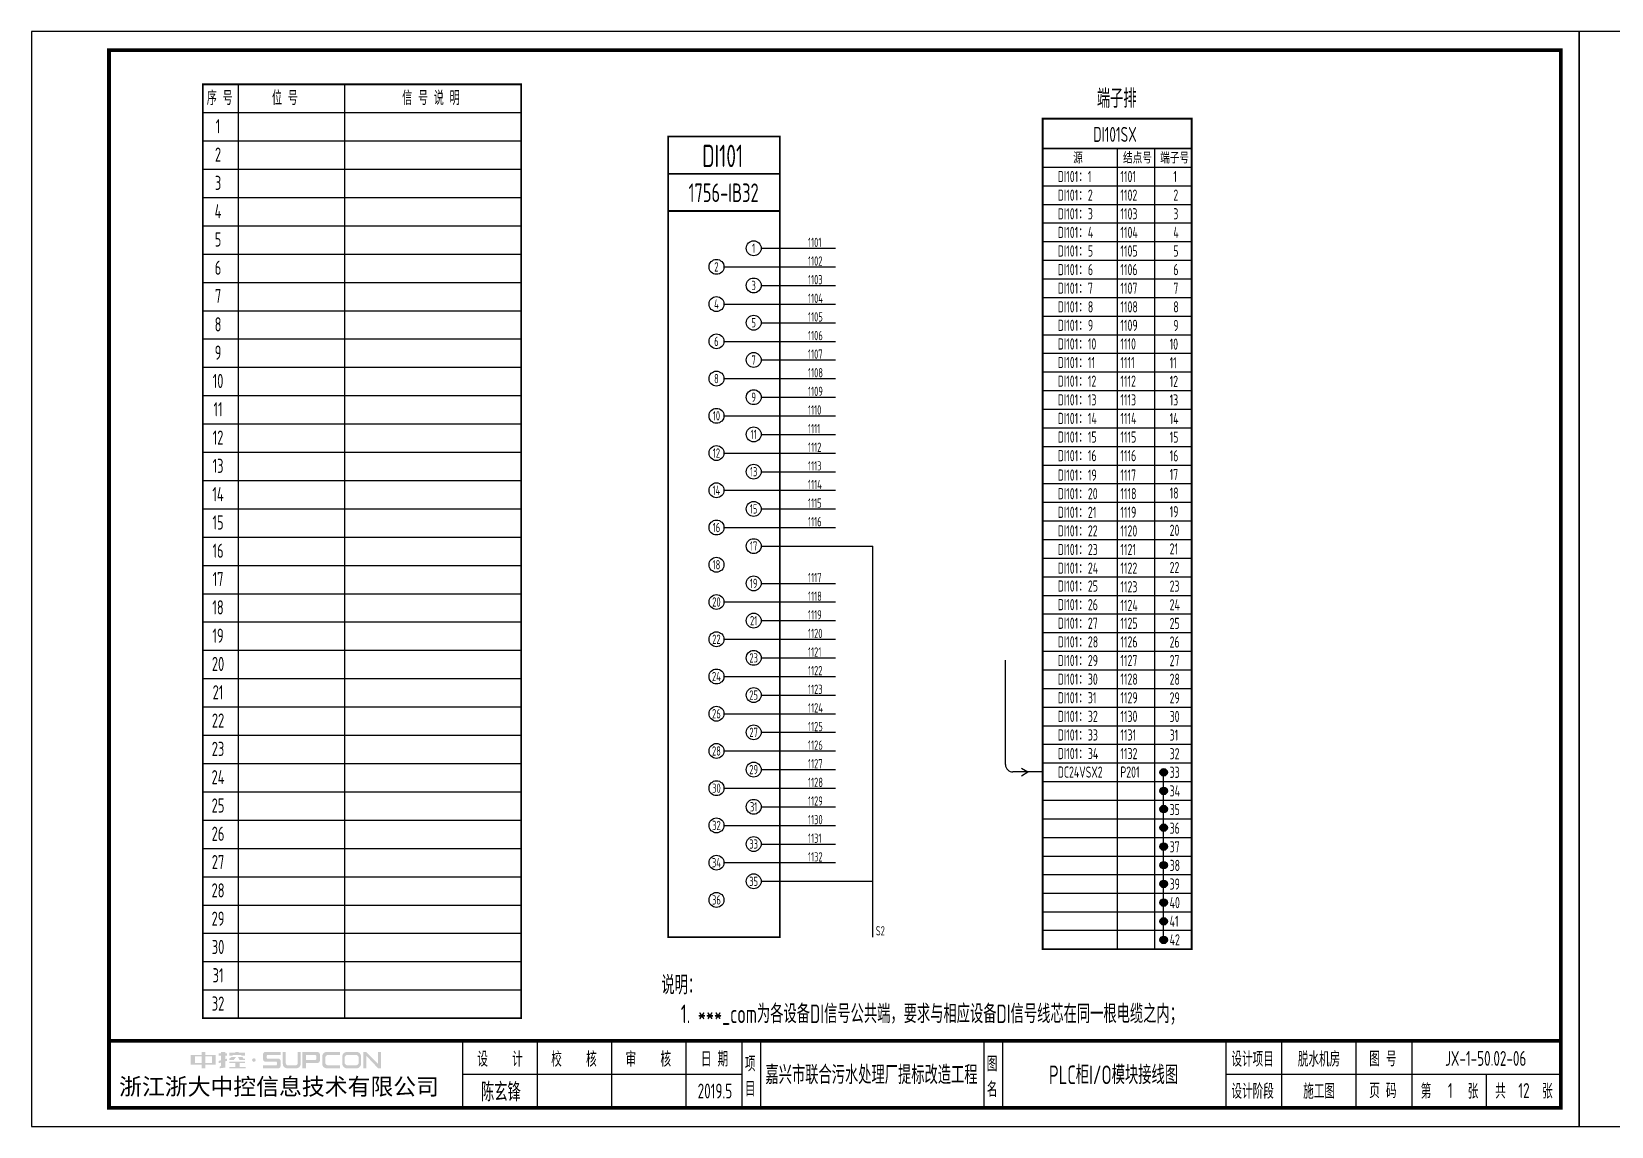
# Model space of a CAD drawing. Header units: millimetres. Extents: x 30557 to 235556, y -116603 to -73383.
# Drawn here: x 85978 to 90222, y -79651 to -76711 of the extents above; entities that cross this region are included whole.
import ezdxf
from ezdxf.enums import TextEntityAlignment as Align

# ---------------------------------------------------------------- set-up
doc = ezdxf.new("R2010")
doc.units = ezdxf.units.MM
doc.layers.add('1', color=3, linetype='Continuous')
doc.layers.add('符号层', color=3, linetype='Continuous')
doc.layers.add('_Drawing', color=7, linetype='Continuous', lineweight=25)
doc.styles.add('supcon', font='sceie.shx', dxfattribs={"width": 0.75, "height": 40, "bigfont": 'sceic.shx'})
doc.styles.add('Title', font='', dxfattribs={"height": 45})
doc.styles.get('Title').set_extended_font_data('SimHei')

# ---------------------------------------------------------------- blocks, each defined once
blk = doc.blocks.new('中控·SUPCON')
at = {"linetype": 'Continuous'}
h = blk.add_hatch(color=2, dxfattribs=at)
h.dxf.hatch_style = 1
h.paths.add_polyline_path([(34, 33), (20, 33), (20, 37), (15, 37), (15, 36), (15, 33), (0, 33), (0, 20), (13, 20), (15, 20), (15, 15), (20, 15), (20, 20), (22, 20), (34, 20)])
h.paths.add_polyline_path([(20, 30), (20, 31), (29, 31), (29, 22), (20, 22)], flags=16)
h.paths.add_polyline_path([(15, 30), (15, 22), (6, 22), (6, 31), (15, 31)], flags=16)
h.paths.add_polyline_path([(47, 32), (49, 32), (49, 35), (47, 35), (47, 37), (41, 37), (41, 35), (38, 35), (38, 32), (41, 32), (41, 25.8), (38, 25), (38, 22), (41, 22.8), (41, 18.3), (39, 17), (39, 15), (47, 16), (47, 24.5), (49, 25), (49, 28), (47, 27.5)])
h.paths.add_polyline_path([(61, 30), (55, 30), (52, 28), (52, 26), (58, 26)])
h.paths.add_polyline_path([(73, 28), (71, 28), (70, 30), (64, 30), (66, 26), (73, 26)])
h.paths.add_polyline_path([(73, 36), (64.6, 36), (64.6, 37), (60.4, 37), (60.4, 36), (52, 36), (52, 32), (56.8, 32), (56.8, 33.1), (68.2, 33.1), (68.2, 32), (73, 32)])
h.paths.add_polyline_path([(66, 22), (73, 22), (73, 24), (52, 24), (52, 22), (60, 22), (60, 17), (52, 17), (52, 15), (74, 15), (74, 17), (66, 17)])
h.paths.add_polyline_path([(82.7, 26.1, 1), (87.6, 26.1, 1)])
h.paths.add_polyline_path([(118, 28), (103.5, 28, -0.414214), (102.5, 29), (102.5, 32, -0.414214), (103.5, 33), (121, 33), (121, 37), (100.5, 37, 0.414214), (97.5, 34), (97.5, 27, 0.414214), (100.5, 24), (115, 24, -0.414214), (116, 23), (116, 20, -0.414214), (115, 19), (97.5, 19), (97.5, 15), (118, 15, 0.414214), (121, 18), (121, 25, 0.414214)])
h.paths.add_polyline_path([(128, 37), (124, 37), (124, 36), (124, 21, 0.414214), (130, 15), (142, 15, 0.414214), (148, 21), (148, 37), (144, 37), (144, 22, -0.414214), (141, 19), (131, 19, -0.414214), (128, 22)])
h.paths.add_polyline_path([(174, 26), (174, 33, 0.414214), (170, 37), (150, 37), (150, 36), (150, 15), (155, 15), (155, 22), (170, 22, 0.414214)])
h.paths.add_polyline_path([(167, 26), (155, 26), (155, 33), (167, 33, -0.414214), (169, 31), (169, 28, -0.414214)], flags=16)
h.paths.add_polyline_path([(201, 19), (185, 19, -0.414214), (181, 23), (181, 29, -0.414214), (185, 33), (201, 33), (201, 37), (183, 37, 0.414214), (177, 31), (177, 21, 0.414214), (183, 15), (201, 15)])
h.paths.add_polyline_path([(229, 21), (229, 31, 0.414214), (223, 37), (210, 37, 0.414214), (204, 31), (204, 21, 0.414214), (210, 15), (223, 15, 0.414214)])
h.paths.add_polyline_path([(207, 23), (207, 29, -0.414214), (211, 33), (222, 33, -0.414214), (226, 29), (226, 23, -0.414214), (222, 19), (211, 19, -0.414214)], flags=16)
h.paths.add_polyline_path([(236, 32.1), (252, 15), (256, 15), (256, 37), (252, 37), (252, 21), (236, 37), (232, 37), (232, 36), (232, 15), (236, 15)])
h = blk.add_hatch(color=2, dxfattribs=at)
h.dxf.hatch_style = 1
h.paths.add_polyline_path([(34, 33), (20, 33), (20, 37), (15, 37), (15, 36), (15, 33), (0, 33), (0, 20), (13, 20), (15, 20), (15, 15), (20, 15), (20, 20), (22, 20), (34, 20)])
h.paths.add_polyline_path([(20, 30), (20, 31), (29, 31), (29, 22), (20, 22)], flags=16)
h.paths.add_polyline_path([(15, 30), (15, 22), (6, 22), (6, 31), (15, 31)], flags=16)
h.paths.add_polyline_path([(47, 32), (49, 32), (49, 35), (47, 35), (47, 37), (41, 37), (41, 35), (38, 35), (38, 32), (41, 32), (41, 25.8), (38, 25), (38, 22), (41, 22.8), (41, 18.3), (39, 17), (39, 15), (47, 16), (47, 24.5), (49, 25), (49, 28), (47, 27.5)])
h.paths.add_polyline_path([(61, 30), (55, 30), (52, 28), (52, 26), (58, 26)])
h.paths.add_polyline_path([(73, 28), (71, 28), (70, 30), (64, 30), (66, 26), (73, 26)])
h.paths.add_polyline_path([(73, 36), (64.6, 36), (64.6, 37), (60.4, 37), (60.4, 36), (52, 36), (52, 32), (56.8, 32), (56.8, 33.1), (68.2, 33.1), (68.2, 32), (73, 32)])
h.paths.add_polyline_path([(66, 22), (73, 22), (73, 24), (52, 24), (52, 22), (60, 22), (60, 17), (52, 17), (52, 15), (74, 15), (74, 17), (66, 17)])
h.paths.add_polyline_path([(82.7, 26.1, 1), (87.6, 26.1, 1)])
h.paths.add_polyline_path([(118, 28), (103.5, 28, -0.414214), (102.5, 29), (102.5, 32, -0.414214), (103.5, 33), (121, 33), (121, 37), (100.5, 37, 0.414214), (97.5, 34), (97.5, 27, 0.414214), (100.5, 24), (115, 24, -0.414214), (116, 23), (116, 20, -0.414214), (115, 19), (97.5, 19), (97.5, 15), (118, 15, 0.414214), (121, 18), (121, 25, 0.414214)])
h.paths.add_polyline_path([(128, 37), (124, 37), (124, 36), (124, 21, 0.414214), (130, 15), (142, 15, 0.414214), (148, 21), (148, 37), (144, 37), (144, 22, -0.414214), (141, 19), (131, 19, -0.414214), (128, 22)])
h.paths.add_polyline_path([(174, 26), (174, 33, 0.414214), (170, 37), (150, 37), (150, 36), (150, 15), (155, 15), (155, 22), (170, 22, 0.414214)])
h.paths.add_polyline_path([(167, 26), (155, 26), (155, 33), (167, 33, -0.414214), (169, 31), (169, 28, -0.414214)], flags=16)
h.paths.add_polyline_path([(201, 19), (185, 19, -0.414214), (181, 23), (181, 29, -0.414214), (185, 33), (201, 33), (201, 37), (183, 37, 0.414214), (177, 31), (177, 21, 0.414214), (183, 15), (201, 15)])
h.paths.add_polyline_path([(229, 21), (229, 31, 0.414214), (223, 37), (210, 37, 0.414214), (204, 31), (204, 21, 0.414214), (210, 15), (223, 15, 0.414214)])
h.paths.add_polyline_path([(207, 23), (207, 29, -0.414214), (211, 33), (222, 33, -0.414214), (226, 29), (226, 23, -0.414214), (222, 19), (211, 19, -0.414214)], flags=16)
h.paths.add_polyline_path([(236, 32.1), (252, 15), (256, 15), (256, 37), (252, 37), (252, 21), (236, 37), (232, 37), (232, 36), (232, 15), (236, 15)])
h = blk.add_hatch(color=2, dxfattribs=at)
h.dxf.hatch_style = 1
h.paths.add_polyline_path([(34, 33), (20, 33), (20, 37), (15, 37), (15, 36), (15, 33), (0, 33), (0, 20), (13, 20), (15, 20), (15, 15), (20, 15), (20, 20), (22, 20), (34, 20)])
h.paths.add_polyline_path([(20, 30), (20, 31), (29, 31), (29, 22), (20, 22)], flags=16)
h.paths.add_polyline_path([(15, 30), (15, 22), (6, 22), (6, 31), (15, 31)], flags=16)
h.paths.add_polyline_path([(47, 32), (49, 32), (49, 35), (47, 35), (47, 37), (41, 37), (41, 35), (38, 35), (38, 32), (41, 32), (41, 25.8), (38, 25), (38, 22), (41, 22.8), (41, 18.3), (39, 17), (39, 15), (47, 16), (47, 24.5), (49, 25), (49, 28), (47, 27.5)])
h.paths.add_polyline_path([(61, 30), (55, 30), (52, 28), (52, 26), (58, 26)])
h.paths.add_polyline_path([(73, 28), (71, 28), (70, 30), (64, 30), (66, 26), (73, 26)])
h.paths.add_polyline_path([(73, 36), (64.6, 36), (64.6, 37), (60.4, 37), (60.4, 36), (52, 36), (52, 32), (56.8, 32), (56.8, 33.1), (68.2, 33.1), (68.2, 32), (73, 32)])
h.paths.add_polyline_path([(66, 22), (73, 22), (73, 24), (52, 24), (52, 22), (60, 22), (60, 17), (52, 17), (52, 15), (74, 15), (74, 17), (66, 17)])
h.paths.add_polyline_path([(82.7, 26.1, 1), (87.6, 26.1, 1)])
h.paths.add_polyline_path([(118, 28), (103.5, 28, -0.414214), (102.5, 29), (102.5, 32, -0.414214), (103.5, 33), (121, 33), (121, 37), (100.5, 37, 0.414214), (97.5, 34), (97.5, 27, 0.414214), (100.5, 24), (115, 24, -0.414214), (116, 23), (116, 20, -0.414214), (115, 19), (97.5, 19), (97.5, 15), (118, 15, 0.414214), (121, 18), (121, 25, 0.414214)])
h.paths.add_polyline_path([(128, 37), (124, 37), (124, 36), (124, 21, 0.414214), (130, 15), (142, 15, 0.414214), (148, 21), (148, 37), (144, 37), (144, 22, -0.414214), (141, 19), (131, 19, -0.414214), (128, 22)])
h.paths.add_polyline_path([(174, 26), (174, 33, 0.414214), (170, 37), (150, 37), (150, 36), (150, 15), (155, 15), (155, 22), (170, 22, 0.414214)])
h.paths.add_polyline_path([(167, 26), (155, 26), (155, 33), (167, 33, -0.414214), (169, 31), (169, 28, -0.414214)], flags=16)
h.paths.add_polyline_path([(201, 19), (185, 19, -0.414214), (181, 23), (181, 29, -0.414214), (185, 33), (201, 33), (201, 37), (183, 37, 0.414214), (177, 31), (177, 21, 0.414214), (183, 15), (201, 15)])
h.paths.add_polyline_path([(229, 21), (229, 31, 0.414214), (223, 37), (210, 37, 0.414214), (204, 31), (204, 21, 0.414214), (210, 15), (223, 15, 0.414214)])
h.paths.add_polyline_path([(207, 23), (207, 29, -0.414214), (211, 33), (222, 33, -0.414214), (226, 29), (226, 23, -0.414214), (222, 19), (211, 19, -0.414214)], flags=16)
h.paths.add_polyline_path([(236, 32.1), (252, 15), (256, 15), (256, 37), (252, 37), (252, 21), (236, 37), (232, 37), (232, 36), (232, 15), (236, 15)])
h = blk.add_hatch(color=2, dxfattribs=at)
h.dxf.hatch_style = 1
h.paths.add_polyline_path([(34, 33), (20, 33), (20, 37), (15, 37), (15, 36), (15, 33), (0, 33), (0, 20), (13, 20), (15, 20), (15, 15), (20, 15), (20, 20), (22, 20), (34, 20)])
h.paths.add_polyline_path([(20, 30), (20, 31), (29, 31), (29, 22), (20, 22)], flags=16)
h.paths.add_polyline_path([(15, 30), (15, 22), (6, 22), (6, 31), (15, 31)], flags=16)
h.paths.add_polyline_path([(47, 32), (49, 32), (49, 35), (47, 35), (47, 37), (41, 37), (41, 35), (38, 35), (38, 32), (41, 32), (41, 25.8), (38, 25), (38, 22), (41, 22.8), (41, 18.3), (39, 17), (39, 15), (47, 16), (47, 24.5), (49, 25), (49, 28), (47, 27.5)])
h.paths.add_polyline_path([(61, 30), (55, 30), (52, 28), (52, 26), (58, 26)])
h.paths.add_polyline_path([(73, 28), (71, 28), (70, 30), (64, 30), (66, 26), (73, 26)])
h.paths.add_polyline_path([(73, 36), (64.6, 36), (64.6, 37), (60.4, 37), (60.4, 36), (52, 36), (52, 32), (56.8, 32), (56.8, 33.1), (68.2, 33.1), (68.2, 32), (73, 32)])
h.paths.add_polyline_path([(66, 22), (73, 22), (73, 24), (52, 24), (52, 22), (60, 22), (60, 17), (52, 17), (52, 15), (74, 15), (74, 17), (66, 17)])
h.paths.add_polyline_path([(82.7, 26.1, 1), (87.6, 26.1, 1)])
h.paths.add_polyline_path([(118, 28), (103.5, 28, -0.414214), (102.5, 29), (102.5, 32, -0.414214), (103.5, 33), (121, 33), (121, 37), (100.5, 37, 0.414214), (97.5, 34), (97.5, 27, 0.414214), (100.5, 24), (115, 24, -0.414214), (116, 23), (116, 20, -0.414214), (115, 19), (97.5, 19), (97.5, 15), (118, 15, 0.414214), (121, 18), (121, 25, 0.414214)])
h.paths.add_polyline_path([(128, 37), (124, 37), (124, 36), (124, 21, 0.414214), (130, 15), (142, 15, 0.414214), (148, 21), (148, 37), (144, 37), (144, 22, -0.414214), (141, 19), (131, 19, -0.414214), (128, 22)])
h.paths.add_polyline_path([(174, 26), (174, 33, 0.414214), (170, 37), (150, 37), (150, 36), (150, 15), (155, 15), (155, 22), (170, 22, 0.414214)])
h.paths.add_polyline_path([(167, 26), (155, 26), (155, 33), (167, 33, -0.414214), (169, 31), (169, 28, -0.414214)], flags=16)
h.paths.add_polyline_path([(201, 19), (185, 19, -0.414214), (181, 23), (181, 29, -0.414214), (185, 33), (201, 33), (201, 37), (183, 37, 0.414214), (177, 31), (177, 21, 0.414214), (183, 15), (201, 15)])
h.paths.add_polyline_path([(229, 21), (229, 31, 0.414214), (223, 37), (210, 37, 0.414214), (204, 31), (204, 21, 0.414214), (210, 15), (223, 15, 0.414214)])
h.paths.add_polyline_path([(207, 23), (207, 29, -0.414214), (211, 33), (222, 33, -0.414214), (226, 29), (226, 23, -0.414214), (222, 19), (211, 19, -0.414214)], flags=16)
h.paths.add_polyline_path([(236, 32.1), (252, 15), (256, 15), (256, 37), (252, 37), (252, 21), (236, 37), (232, 37), (232, 36), (232, 15), (236, 15)])
h = blk.add_hatch(color=2, dxfattribs=at)
h.dxf.hatch_style = 1
h.paths.add_polyline_path([(34, 33), (20, 33), (20, 37), (15, 37), (15, 36), (15, 33), (0, 33), (0, 20), (13, 20), (15, 20), (15, 15), (20, 15), (20, 20), (22, 20), (34, 20)])
h.paths.add_polyline_path([(20, 30), (20, 31), (29, 31), (29, 22), (20, 22)], flags=16)
h.paths.add_polyline_path([(15, 30), (15, 22), (6, 22), (6, 31), (15, 31)], flags=16)
h.paths.add_polyline_path([(47, 32), (49, 32), (49, 35), (47, 35), (47, 37), (41, 37), (41, 35), (38, 35), (38, 32), (41, 32), (41, 25.8), (38, 25), (38, 22), (41, 22.8), (41, 18.3), (39, 17), (39, 15), (47, 16), (47, 24.5), (49, 25), (49, 28), (47, 27.5)])
h.paths.add_polyline_path([(61, 30), (55, 30), (52, 28), (52, 26), (58, 26)])
h.paths.add_polyline_path([(73, 28), (71, 28), (70, 30), (64, 30), (66, 26), (73, 26)])
h.paths.add_polyline_path([(73, 36), (64.6, 36), (64.6, 37), (60.4, 37), (60.4, 36), (52, 36), (52, 32), (56.8, 32), (56.8, 33.1), (68.2, 33.1), (68.2, 32), (73, 32)])
h.paths.add_polyline_path([(66, 22), (73, 22), (73, 24), (52, 24), (52, 22), (60, 22), (60, 17), (52, 17), (52, 15), (74, 15), (74, 17), (66, 17)])
h.paths.add_polyline_path([(82.7, 26.1, 1), (87.6, 26.1, 1)])
h.paths.add_polyline_path([(118, 28), (103.5, 28, -0.414214), (102.5, 29), (102.5, 32, -0.414214), (103.5, 33), (121, 33), (121, 37), (100.5, 37, 0.414214), (97.5, 34), (97.5, 27, 0.414214), (100.5, 24), (115, 24, -0.414214), (116, 23), (116, 20, -0.414214), (115, 19), (97.5, 19), (97.5, 15), (118, 15, 0.414214), (121, 18), (121, 25, 0.414214)])
h.paths.add_polyline_path([(128, 37), (124, 37), (124, 36), (124, 21, 0.414214), (130, 15), (142, 15, 0.414214), (148, 21), (148, 37), (144, 37), (144, 22, -0.414214), (141, 19), (131, 19, -0.414214), (128, 22)])
h.paths.add_polyline_path([(174, 26), (174, 33, 0.414214), (170, 37), (150, 37), (150, 36), (150, 15), (155, 15), (155, 22), (170, 22, 0.414214)])
h.paths.add_polyline_path([(167, 26), (155, 26), (155, 33), (167, 33, -0.414214), (169, 31), (169, 28, -0.414214)], flags=16)
h.paths.add_polyline_path([(201, 19), (185, 19, -0.414214), (181, 23), (181, 29, -0.414214), (185, 33), (201, 33), (201, 37), (183, 37, 0.414214), (177, 31), (177, 21, 0.414214), (183, 15), (201, 15)])
h.paths.add_polyline_path([(229, 21), (229, 31, 0.414214), (223, 37), (210, 37, 0.414214), (204, 31), (204, 21, 0.414214), (210, 15), (223, 15, 0.414214)])
h.paths.add_polyline_path([(207, 23), (207, 29, -0.414214), (211, 33), (222, 33, -0.414214), (226, 29), (226, 23, -0.414214), (222, 19), (211, 19, -0.414214)], flags=16)
h.paths.add_polyline_path([(236, 32.1), (252, 15), (256, 15), (256, 37), (252, 37), (252, 21), (236, 37), (232, 37), (232, 36), (232, 15), (236, 15)])
h = blk.add_hatch(color=2, dxfattribs=at)
h.dxf.hatch_style = 1
h.paths.add_polyline_path([(34, 33), (20, 33), (20, 37), (15, 37), (15, 36), (15, 33), (0, 33), (0, 20), (13, 20), (15, 20), (15, 15), (20, 15), (20, 20), (22, 20), (34, 20)])
h.paths.add_polyline_path([(20, 30), (20, 31), (29, 31), (29, 22), (20, 22)], flags=16)
h.paths.add_polyline_path([(15, 30), (15, 22), (6, 22), (6, 31), (15, 31)], flags=16)
h.paths.add_polyline_path([(47, 32), (49, 32), (49, 35), (47, 35), (47, 37), (41, 37), (41, 35), (38, 35), (38, 32), (41, 32), (41, 25.8), (38, 25), (38, 22), (41, 22.8), (41, 18.3), (39, 17), (39, 15), (47, 16), (47, 24.5), (49, 25), (49, 28), (47, 27.5)])
h.paths.add_polyline_path([(61, 30), (55, 30), (52, 28), (52, 26), (58, 26)])
h.paths.add_polyline_path([(73, 28), (71, 28), (70, 30), (64, 30), (66, 26), (73, 26)])
h.paths.add_polyline_path([(73, 36), (64.6, 36), (64.6, 37), (60.4, 37), (60.4, 36), (52, 36), (52, 32), (56.8, 32), (56.8, 33.1), (68.2, 33.1), (68.2, 32), (73, 32)])
h.paths.add_polyline_path([(66, 22), (73, 22), (73, 24), (52, 24), (52, 22), (60, 22), (60, 17), (52, 17), (52, 15), (74, 15), (74, 17), (66, 17)])
h.paths.add_polyline_path([(82.7, 26.1, 1), (87.6, 26.1, 1)])
h.paths.add_polyline_path([(118, 28), (103.5, 28, -0.414214), (102.5, 29), (102.5, 32, -0.414214), (103.5, 33), (121, 33), (121, 37), (100.5, 37, 0.414214), (97.5, 34), (97.5, 27, 0.414214), (100.5, 24), (115, 24, -0.414214), (116, 23), (116, 20, -0.414214), (115, 19), (97.5, 19), (97.5, 15), (118, 15, 0.414214), (121, 18), (121, 25, 0.414214)])
h.paths.add_polyline_path([(128, 37), (124, 37), (124, 36), (124, 21, 0.414214), (130, 15), (142, 15, 0.414214), (148, 21), (148, 37), (144, 37), (144, 22, -0.414214), (141, 19), (131, 19, -0.414214), (128, 22)])
h.paths.add_polyline_path([(174, 26), (174, 33, 0.414214), (170, 37), (150, 37), (150, 36), (150, 15), (155, 15), (155, 22), (170, 22, 0.414214)])
h.paths.add_polyline_path([(167, 26), (155, 26), (155, 33), (167, 33, -0.414214), (169, 31), (169, 28, -0.414214)], flags=16)
h.paths.add_polyline_path([(201, 19), (185, 19, -0.414214), (181, 23), (181, 29, -0.414214), (185, 33), (201, 33), (201, 37), (183, 37, 0.414214), (177, 31), (177, 21, 0.414214), (183, 15), (201, 15)])
h.paths.add_polyline_path([(229, 21), (229, 31, 0.414214), (223, 37), (210, 37, 0.414214), (204, 31), (204, 21, 0.414214), (210, 15), (223, 15, 0.414214)])
h.paths.add_polyline_path([(207, 23), (207, 29, -0.414214), (211, 33), (222, 33, -0.414214), (226, 29), (226, 23, -0.414214), (222, 19), (211, 19, -0.414214)], flags=16)
h.paths.add_polyline_path([(236, 32.1), (252, 15), (256, 15), (256, 37), (252, 37), (252, 21), (236, 37), (232, 37), (232, 36), (232, 15), (236, 15)])
blk = doc.blocks.new('supcon图框')
at = {"linetype": 'Continuous'}
for p, q in [((6145.7, 4361.7), (1987.7, 4361.7)), ((1987.7, 4361.7), (1987.7, 1421.7)), ((6145.7, 1421.7), (6145.7, 4361.7)), ((1987.7, 1421.7), (6145.7, 1421.7))]:
    blk.add_line(p, q, dxfattribs=at)
for p, q in [((3145.7, 1651.7), (3145.7, 1471.7)), ((3345.7, 1651.7), (3345.7, 1471.7)), ((3545.7, 1651.7), (3545.7, 1471.7)), ((3745.7, 1651.7), (3745.7, 1471.7)), ((3895.7, 1651.7), (3895.7, 1471.7)), ((3945.7, 1651.7), (3945.7, 1471.7)), ((4545.7, 1651.7), (4545.7, 1471.7)), ((4595.7, 1651.7), (4595.7, 1471.7)), ((5195.7, 1651.7), (5195.7, 1471.7)), ((5345.7, 1651.7), (5345.7, 1471.7)), ((5545.7, 1651.7), (5545.7, 1471.7)), ((5695.7, 1651.7), (5695.7, 1471.7)), ((3145.7, 1561.7), (3895.7, 1561.7)), ((5195.7, 1561.7), (6095.7, 1561.7)), ((5895.7, 1561.7), (5895.7, 1471.7))]:
    blk.add_line(p, q)
at = {"linetype": 'Continuous', "const_width": 10}
blk.add_lwpolyline([(2195.7, 4311.7), (6095.7, 4311.7), (6095.7, 1471.7), (2195.7, 1471.7)], close=True, dxfattribs=at)
blk.add_lwpolyline([(2195.7, 1651.7), (6095.7, 1651.7)], dxfattribs=at)
at = {"linetype": 'Continuous', "xscale": 2, "yscale": 2, "zscale": 2}
blk.add_blockref('中控·SUPCON', (2414.6, 1547.7), dxfattribs=at)
at = {"style": 'supcon', "width": 0.75}
for s, p in [('设    计', (3246.2, 1604.2)), ('校    核', (3444.8, 1604.2)), ('审    核', (3644.5, 1604.2)), ('日 期', (3822.5, 1604.2)), ('设计项目', (5268, 1604.2)), ('图 号', (5618, 1604.2)), ('项', (3918.2, 1590.7)), ('图', (4568.2, 1590.7)), ('目', (3918.2, 1522.9)), ('名', (4568.2, 1522.9)), ('设计阶段', (5268, 1518.1)), ('施工图', (5446.5, 1518.1)), ('页 码', (5618, 1518.1)), ('第      张', (5797, 1518.1)), ('共      张', (5997, 1518.1))]:
    blk.add_text(s, height=40, dxfattribs=at).set_placement(p, align=Align.MIDDLE)
at = {"style": 'Title'}
blk.add_text('浙江浙大中控信息技术有限公司', height=45, dxfattribs=at).set_placement((2222.8, 1506.2))
blk = doc.blocks.new('DI端子_42')
at = {"lineweight": -3}
h = blk.add_hatch(color=256, dxfattribs=at)
h.dxf.hatch_style = 1
h.paths.add_polyline_path([(10680.5, 453.6, 1), (10660.5, 453.6, 1)])
h = blk.add_hatch(color=256, dxfattribs=at)
h.dxf.hatch_style = 1
h.paths.add_polyline_path([(10680.5, 403.6, 1), (10660.5, 403.6, 1)])
h = blk.add_hatch(color=256, dxfattribs=at)
h.dxf.hatch_style = 1
h.paths.add_polyline_path([(10680.5, 354.9, 1), (10660.5, 354.9, 1)])
h = blk.add_hatch(color=256, dxfattribs=at)
h.dxf.hatch_style = 1
h.paths.add_polyline_path([(10680.5, 304.9, 1), (10660.5, 304.9, 1)])
h = blk.add_hatch(color=256, dxfattribs=at)
h.dxf.hatch_style = 1
h.paths.add_polyline_path([(10680.5, 254.2, 1), (10660.5, 254.2, 1)])
h = blk.add_hatch(color=256, dxfattribs=at)
h.dxf.hatch_style = 1
h.paths.add_polyline_path([(10680.5, 204.2, 1), (10660.5, 204.2, 1)])
h = blk.add_hatch(color=256, dxfattribs=at)
h.dxf.hatch_style = 1
h.paths.add_polyline_path([(10680.5, 153.8, 1), (10660.5, 153.8, 1)])
h = blk.add_hatch(color=256, dxfattribs=at)
h.dxf.hatch_style = 1
h.paths.add_polyline_path([(10680.5, 103.8, 1), (10660.5, 103.8, 1)])
h = blk.add_hatch(color=256, dxfattribs=at)
h.dxf.hatch_style = 1
h.paths.add_polyline_path([(10680.5, 53.5, 1), (10660.5, 53.5, 1)])
h = blk.add_hatch(color=256, dxfattribs=at)
h.dxf.hatch_style = 1
h.paths.add_polyline_path([(10680.5, 3.5, 1), (10660.5, 3.5, 1)])
for p, q in [((10345.5, 2208.8), (10345.5, 78.8)), ((10745.5, 2208.8), (10345.5, 2208.8)), ((10745.5, 78.8), (10745.5, 2208.8)), ((10545.5, 2128.8), (10545.5, 78.8)), ((10645.5, 2128.8), (10645.5, 78.8)), ((10345.5, 2078.8), (10745.5, 2078.8)), ((10345.5, 2028.8), (10745.5, 2028.8)), ((10345.5, 1978.8), (10745.5, 1978.8)), ((10345.5, 1928.8), (10745.5, 1928.8)), ((10345.5, 1878.8), (10745.5, 1878.8)), ((10345.5, 1828.8), (10745.5, 1828.8)), ((10345.5, 1778.8), (10745.5, 1778.8)), ((10345.5, 1728.8), (10745.5, 1728.8)), ((10345.5, 1678.8), (10745.5, 1678.8)), ((10345.5, 1628.8), (10745.5, 1628.8)), ((10345.5, 1578.8), (10745.5, 1578.8)), ((10345.5, 1528.8), (10745.5, 1528.8)), ((10345.5, 1478.8), (10745.5, 1478.8)), ((10345.5, 1428.8), (10745.5, 1428.8)), ((10345.5, 1378.8), (10745.5, 1378.8)), ((10345.5, 1328.8), (10745.5, 1328.8)), ((10345.5, 1278.8), (10745.5, 1278.8)), ((10345.5, 1228.8), (10745.5, 1228.8)), ((10345.5, 1178.8), (10745.5, 1178.8)), ((10345.5, 1128.8), (10745.5, 1128.8)), ((10345.5, 1078.8), (10745.5, 1078.8)), ((10345.5, 1028.8), (10745.5, 1028.8)), ((10345.5, 978.8), (10745.5, 978.8)), ((10345.5, 928.8), (10745.5, 928.8)), ((10345.5, 878.8), (10745.5, 878.8)), ((10345.5, 828.8), (10745.5, 828.8)), ((10345.5, 778.8), (10745.5, 778.8)), ((10345.5, 728.8), (10745.5, 728.8)), ((10345.5, 678.8), (10745.5, 678.8)), ((10345.5, 628.8), (10745.5, 628.8)), ((10345.5, 578.8), (10745.5, 578.8)), ((10345.5, 528.8), (10745.5, 528.8)), ((10345.5, 478.8), (10745.5, 478.8)), ((10345.5, 428.8), (10745.5, 428.8)), ((10345.5, 378.8), (10745.5, 378.8)), ((10345.5, 328.8), (10745.5, 328.8)), ((10345.5, 278.8), (10745.5, 278.8)), ((10345.5, 228.8), (10745.5, 228.8)), ((10345.5, 178.8), (10745.5, 178.8)), ((10345.5, 128.8), (10745.5, 128.8))]:
    blk.add_line(p, q, dxfattribs=at)
for p, q in [((10345.5, 2208.8), (10745.5, 2208.8)), ((10345.5, -21.2), (10345.5, 2208.8)), ((10745.5, 2208.8), (10745.5, -21.2)), ((10670, 2.9), (10670, 454.3)), ((10345.5, 78.8), (10745.5, 78.8)), ((10345.5, 28.8), (10345.5, 78.8)), ((10545.5, 78.8), (10545.5, -21.2)), ((10645.5, 78.8), (10645.5, -21.2)), ((10745.5, 78.8), (10745.5, 28.8)), ((10745.5, 28.8), (10345.5, 28.8)), ((10345.5, -21.2), (10345.5, 28.8)), ((10745.5, 28.8), (10745.5, -21.2)), ((10745.5, -21.2), (10345.5, -21.2)), ((10745.5, -21.2), (10345.5, -21.2))]:
    blk.add_line(p, q)
at = {"const_width": 5}
blk.add_lwpolyline([(10345.5, 2208.8), (10745.5, 2208.8), (10745.5, -21.2), (10345.5, -21.2), (10345.5, 2208.8)], dxfattribs=at)
at = {"lineweight": -3, "const_width": 5}
blk.add_lwpolyline([(10345.5, 2128.8), (10745.5, 2128.8)], dxfattribs=at)
at = {"lineweight": -3}
for centre in [(10670.5, 453.6), (10670.5, 403.6), (10670.5, 354.9), (10670.5, 304.9), (10670.5, 254.2), (10670.5, 204.2), (10670.5, 153.8), (10670.5, 103.8), (10670.5, 53.5), (10670.5, 3.5)]:
    blk.add_circle(centre, 10, dxfattribs=at)
at = {"color": 7, "style": 'supcon', "width": 0.75}
for s, p in [('源', (10427.3, 2088.6)), ('结点号', (10561.2, 2088.6)), ('端子号', (10661.2, 2088.6)), ('1', (10696.4, 2038.6)), ('2', (10696.4, 1988.6)), ('3', (10696.4, 1938.6)), ('4', (10696.4, 1888.6)), ('5', (10696.4, 1838.6)), ('6', (10696.4, 1788.6)), ('7', (10696.4, 1738.6)), ('8', (10696.4, 1688.6)), ('9', (10696.4, 1638.6)), ('10', (10686.4, 1588.6)), ('11', (10686.4, 1538.6)), ('12', (10686.4, 1488.6)), ('13', (10686.4, 1438.6)), ('14', (10686.4, 1388.6)), ('15', (10686.4, 1338.6)), ('16', (10686.4, 1288.6)), ('17', (10686.4, 1238.6)), ('18', (10686.4, 1188.6)), ('19', (10686.4, 1138.6)), ('20', (10686.4, 1088.6)), ('21', (10686.4, 1038.6)), ('22', (10686.4, 988.6)), ('23', (10686.4, 938.6)), ('24', (10686.4, 888.6)), ('25', (10686.4, 838.6)), ('26', (10686.4, 788.6)), ('27', (10686.4, 738.6)), ('28', (10686.4, 688.6)), ('29', (10686.4, 638.6)), ('30', (10686.4, 588.6)), ('31', (10686.4, 538.6)), ('32', (10686.4, 488.6)), ('33', (10686.4, 438.6)), ('34', (10686.4, 388.6)), ('35', (10686.4, 338.6)), ('36', (10686.4, 288.6)), ('37', (10686.4, 238.6)), ('38', (10686.4, 188.6)), ('39', (10686.4, 138.6)), ('40', (10686.4, 88.6)), ('41', (10686.4, 38.6)), ('42', (10686.4, -11.2))]:
    blk.add_text(s, height=30, dxfattribs=at).set_placement(p)
blk = doc.blocks.new('1756-IB32')
at = {"linetype": 'Continuous'}
for p, q in [((13409.3, 32239.5), (13609.3, 32239.5)), ((13309.3, 32189.5), (13609.3, 32189.5)), ((13409.3, 32139.5), (13609.3, 32139.5)), ((13309.3, 32089.5), (13609.3, 32089.5)), ((13409.3, 32039.5), (13609.3, 32039.5)), ((13309.3, 31989.5), (13609.3, 31989.5)), ((13409.3, 31939.5), (13609.3, 31939.5)), ((13309.3, 31889.5), (13609.3, 31889.5)), ((13409.3, 31839.5), (13609.3, 31839.5)), ((13309.3, 31789.5), (13609.3, 31789.5)), ((13409.3, 31739.5), (13609.3, 31739.5)), ((13309.3, 31689.5), (13609.3, 31689.5)), ((13409.3, 31639.5), (13609.3, 31639.5)), ((13309.3, 31589.5), (13609.3, 31589.5)), ((13409.3, 31539.5), (13609.3, 31539.5)), ((13309.3, 31489.5), (13609.3, 31489.5)), ((13409.3, 31339.5), (13609.3, 31339.5)), ((13309.3, 31289.5), (13609.3, 31289.5)), ((13409.3, 31239.5), (13609.3, 31239.5)), ((13309.3, 31189.5), (13609.3, 31189.5)), ((13409.3, 31139.5), (13609.3, 31139.5)), ((13309.3, 31089.5), (13609.3, 31089.5)), ((13409.3, 31039.5), (13609.3, 31039.5)), ((13309.3, 30989.5), (13609.3, 30989.5)), ((13409.3, 30939.5), (13609.3, 30939.5)), ((13309.3, 30889.5), (13609.3, 30889.5)), ((13409.3, 30839.5), (13609.3, 30839.5)), ((13309.3, 30789.5), (13609.3, 30789.5)), ((13409.3, 30739.5), (13609.3, 30739.5)), ((13309.3, 30689.5), (13609.3, 30689.5)), ((13409.3, 30639.5), (13609.3, 30639.5)), ((13309.3, 30589.5), (13609.3, 30589.5))]:
    blk.add_line(p, q, dxfattribs=at)
at = {"color": 5, "linetype": 'Continuous'}
for p, q in [((13409.3, 31439.5), (13709.3, 31439.5)), ((13709.3, 30389.5), (13709.3, 31439.5)), ((13409.3, 30539.5), (13709.3, 30539.5))]:
    blk.add_line(p, q, dxfattribs=at)
at = {"linetype": 'Continuous', "const_width": 5}
blk.add_lwpolyline([(13159.3, 32539.5), (13459.3, 32539.5), (13459.3, 30389.5), (13159.3, 30389.5)], close=True, dxfattribs=at)
for points in [[(13159.3, 32439.5), (13459.3, 32439.5)], [(13159.3, 32339.5), (13459.3, 32339.5)]]:
    blk.add_lwpolyline(points, dxfattribs=at)
at = {"lineweight": -3}
for centre in [(13389.3, 32239.5), (13289.3, 32189.5), (13389.3, 32139.5), (13289.3, 32089.5), (13389.3, 32039.5), (13289.3, 31989.5), (13389.3, 31939.5), (13289.3, 31889.5), (13389.3, 31839.5), (13289.3, 31789.5), (13389.3, 31739.5), (13289.3, 31689.5), (13389.3, 31639.5), (13289.3, 31589.5), (13389.3, 31539.5), (13289.3, 31489.5), (13389.3, 31439.5), (13289.3, 31389.5), (13389.3, 31339.5), (13289.3, 31289.5), (13389.3, 31239.5), (13289.3, 31189.5), (13389.3, 31139.5), (13289.3, 31089.5), (13389.3, 31039.5), (13289.3, 30989.5), (13389.3, 30939.5), (13289.3, 30889.5), (13389.3, 30839.5), (13289.3, 30789.5), (13389.3, 30739.5), (13289.3, 30689.5), (13389.3, 30639.5), (13289.3, 30589.5), (13389.3, 30539.5), (13289.3, 30489.5)]:
    blk.add_circle(centre, 20, dxfattribs=at)
at = {"color": 7, "style": 'supcon', "width": 0.75}
blk.add_text('1756-IB32', height=50, dxfattribs=at).set_placement((13308.4, 32388.6), align=Align.MIDDLE)
at = {"style": 'supcon', "width": 0.75}
for s, p in [('1', (13389.1, 32239.5)), ('2', (13289.1, 32189.5)), ('3', (13389.1, 32139.5)), ('4', (13289.1, 32089.5)), ('5', (13389.1, 32039.5)), ('6', (13289.1, 31989.5)), ('7', (13389.1, 31939.5)), ('8', (13289.1, 31889.5)), ('9', (13389.1, 31839.5)), ('10', (13289.1, 31789.5)), ('11', (13389.1, 31739.5)), ('12', (13289.1, 31689.5)), ('13', (13389.1, 31639.5)), ('14', (13289.1, 31589.5)), ('15', (13389.1, 31539.5)), ('16', (13289.1, 31489.5)), ('17', (13389.1, 31439.5)), ('18', (13289.1, 31389.5)), ('19', (13389.1, 31339.5)), ('20', (13289.1, 31289.5)), ('21', (13389.1, 31239.5)), ('22', (13289.1, 31189.5)), ('23', (13389.1, 31139.5)), ('24', (13289.1, 31089.5)), ('25', (13389.1, 31039.5)), ('26', (13289.1, 30989.5)), ('27', (13389.1, 30939.5)), ('28', (13289.1, 30889.5)), ('29', (13389.1, 30839.5)), ('30', (13289.1, 30789.5)), ('31', (13389.1, 30739.5)), ('32', (13289.1, 30689.5)), ('33', (13389.1, 30639.5)), ('34', (13289.1, 30589.5)), ('35', (13389.1, 30539.5)), ('36', (13289.1, 30489.5))]:
    blk.add_text(s, height=25, dxfattribs=at).set_placement(p, align=Align.MIDDLE)

msp = doc.modelspace()

# ---------------------------------------------------------------- linework, layer by layer
at = {"lineweight": -3}
for p, q in [((86532.8, -76852.3), (86532.8, -77612.3)), ((86817.8, -76852.3), (86817.8, -77612.3)), ((86437.8, -76928.3), (87292.8, -76928.3)), ((86437.8, -77004.3), (87292.8, -77004.3)), ((86437.8, -77080.3), (87292.8, -77080.3)), ((86437.8, -77156.3), (87292.8, -77156.3)), ((86437.8, -77232.3), (87292.8, -77232.3)), ((86437.8, -77308.3), (87292.8, -77308.3)), ((86437.8, -77384.3), (87292.8, -77384.3)), ((86437.8, -77460.3), (87292.8, -77460.3)), ((86437.8, -77536.3), (87292.8, -77536.3)), ((86437.8, -77612.3), (87292.8, -77612.3)), ((86532.8, -77612.3), (86532.8, -79360.3)), ((86817.8, -77612.3), (86817.8, -79360.3)), ((86437.8, -77688.3), (87292.8, -77688.3)), ((86437.8, -77764.3), (87292.8, -77764.3)), ((86437.8, -77840.3), (87292.8, -77840.3)), ((86437.8, -77916.3), (87292.8, -77916.3)), ((86437.8, -77992.3), (87292.8, -77992.3)), ((86437.8, -78068.3), (87292.8, -78068.3)), ((86437.8, -78144.3), (87292.8, -78144.3)), ((86437.8, -78220.3), (87292.8, -78220.3)), ((86437.8, -78296.3), (87292.8, -78296.3)), ((86437.8, -78372.3), (87292.8, -78372.3)), ((86437.8, -78448.3), (87292.8, -78448.3)), ((86437.8, -78524.3), (87292.8, -78524.3)), ((86437.8, -78600.3), (87292.8, -78600.3)), ((86437.8, -78676.3), (87292.8, -78676.3)), ((86437.8, -78752.3), (87292.8, -78752.3)), ((86437.8, -78828.3), (87292.8, -78828.3)), ((86437.8, -78904.3), (87292.8, -78904.3)), ((86437.8, -78980.3), (87292.8, -78980.3)), ((86437.8, -79056.3), (87292.8, -79056.3)), ((86437.8, -79132.3), (87292.8, -79132.3)), ((86437.8, -79208.3), (87292.8, -79208.3)), ((86437.8, -79284.3), (87292.8, -79284.3)), ((86437.8, -79360.3), (87292.8, -79360.3))]:
    msp.add_line(p, q, dxfattribs=at)
at = {"color": 37, "linetype": 'Continuous'}
for p, q in [((88593.9, -78679.1), (88593.9, -78399.1)), ((88693.9, -78699.1), (88613.9, -78699.1)), ((88636.6, -78689.1), (88653.9, -78699.1)), ((88636.6, -78709.1), (88653.9, -78699.1))]:
    msp.add_line(p, q, dxfattribs=at)
at = {"lineweight": -3, "const_width": 4.75}
msp.add_lwpolyline([(86437.8, -76852.3), (86437.8, -79360.3), (87292.8, -79360.3), (87292.8, -76852.3)], close=True, dxfattribs=at)
at = {"color": 37, "linetype": 'Continuous'}
msp.add_arc((88613.9, -78679.1), 20, 180, 270, dxfattribs=at)

# ---------------------------------------------------------------- block references
for name, p in [('supcon图框', (83989.8, -81072.6)), ('supcon图框', (88147.8, -81072.6)), ('DI端子_42', (78348.4, -79153.6))]:
    msp.add_blockref(name, p)
at = {"color": 1}
msp.add_blockref('1756-IB32', (74528.2, -109532.1), dxfattribs=at)

# ---------------------------------------------------------------- texts
at = {"style": 'supcon', "width": 0.75}
for s, p in [('序 号', (86482.9, -76908)), ('位 号', (86658, -76908)), ('信 号 说 明', (87050.3, -76908)), ('1', (86478.4, -76984)), ('2', (86478.4, -77060)), ('3', (86478.4, -77136)), ('4', (86478.4, -77212)), ('5', (86478.4, -77288)), ('6', (86478.4, -77364)), ('7', (86478.4, -77440)), ('8', (86478.4, -77516)), ('9', (86478.4, -77592)), ('10', (86478.4, -77668)), ('11', (86478.4, -77744)), ('12', (86478.4, -77820)), ('13', (86478.4, -77896)), ('14', (86478.4, -77972)), ('15', (86478.4, -78048)), ('16', (86478.4, -78124)), ('17', (86478.4, -78200)), ('18', (86478.4, -78276)), ('19', (86478.4, -78352)), ('20', (86478.4, -78428)), ('21', (86478.4, -78504)), ('22', (86478.4, -78580)), ('23', (86478.4, -78656)), ('24', (86478.4, -78732)), ('25', (86478.4, -78808)), ('26', (86478.4, -78884)), ('27', (86478.4, -78960)), ('28', (86478.4, -79036)), ('29', (86478.4, -79112)), ('30', (86478.4, -79188)), ('31', (86478.4, -79264)), ('32', (86478.4, -79340))]:
    msp.add_text(s, height=38, dxfattribs=at).set_placement(p, align=Align.CENTER)
at = {"color": 3, "style": 'supcon', "width": 0.75}
for s, height, p in [('DI101', 60, (87834.2, -77044.6)), ('脱水机房', 40, (89436.2, -79468.3)), ('陈玄锋', 50, (87238.3, -79555.9)), ('1', 40, (89788.8, -79554.5)), ('12', 40, (89986.8, -79554.5)), ('2019.5', 40, (87813.3, -79555.9))]:
    msp.add_text(s, height=height, dxfattribs=at).set_placement(p, align=Align.MIDDLE)
for s, p in [('DI101：1', (88734.3, -77115)), ('DI101：2', (88734.3, -77165)), ('DI101：3', (88734.3, -77215)), ('DI101：4', (88734.3, -77265)), ('DI101：5', (88734.3, -77315)), ('DI101：6', (88734.3, -77365)), ('DI101：7', (88734.3, -77415)), ('DI101：8', (88734.3, -77465)), ('DI101：9', (88734.3, -77514.6)), ('DI101：10', (88734.3, -77564.6)), ('DI101：11', (88734.3, -77614.6)), ('DI101：12', (88734.3, -77664.6)), ('DI101：13', (88734.3, -77714.6)), ('DI101：14', (88734.3, -77764.6)), ('DI101：15', (88734.3, -77814.6)), ('DI101：16', (88734.3, -77864.6)), ('DI101：19', (88734.3, -77916.7)), ('DI101：20', (88734.3, -77966.7)), ('DI101：21', (88734.3, -78016.7)), ('DI101：22', (88734.3, -78066.7)), ('DI101：23', (88734.3, -78116.7)), ('DI101：24', (88734.3, -78166.7)), ('DI101：25', (88734.3, -78214.7)), ('DI101：26', (88734.3, -78264.7)), ('DI101：27', (88734.3, -78314.7)), ('DI101：28', (88734.3, -78364.7)), ('DI101：29', (88734.3, -78414.7)), ('DI101：30', (88734.3, -78464.7)), ('DI101：31', (88734.3, -78514.7)), ('DI101：32', (88734.3, -78564.7)), ('DI101：33', (88734.3, -78614.7)), ('DI101：34', (88734.3, -78664.7))]:
    msp.add_text(s, height=30, dxfattribs=at).set_placement(p)
at = {"color": 7, "style": 'supcon', "width": 0.75}
msp.add_text('DC24VSX2', height=30, dxfattribs=at).set_placement((88734.3, -78714.3))
at = {"layer": '1', "style": 'supcon', "width": 0.75}
msp.add_text('DI101SX', height=40, dxfattribs=at).set_placement((88888.2, -77006.9), align=Align.CENTER)
at = {"layer": '1', "color": 3, "style": 'supcon', "width": 0.75}
for s, height, p in [('1101', 30, (88902.5, -77115)), ('1102', 30, (88902.5, -77165)), ('1103', 30, (88902.5, -77215)), ('1104', 30, (88902.5, -77265)), ('1101', 25, (88063.2, -77289.5)), ('1105', 30, (88902.5, -77315)), ('1102', 25, (88063.2, -77339.5)), ('1103', 25, (88063.2, -77389.5)), ('1106', 30, (88902.5, -77365)), ('1107', 30, (88902.5, -77415)), ('1104', 25, (88063.2, -77439.5)), ('1108', 30, (88902.5, -77465)), ('1105', 25, (88063.2, -77489.5)), ('1109', 30, (88902.5, -77514.6)), ('1106', 25, (88063.2, -77539.5)), ('1110', 30, (88902.5, -77564.6)), ('1107', 25, (88063.2, -77589.5)), ('1108', 25, (88063.2, -77639.5)), ('1111', 30, (88902.5, -77614.6)), ('1109', 25, (88063.2, -77689.5)), ('1112', 30, (88902.5, -77664.6)), ('1113', 30, (88902.5, -77714.6)), ('1110', 25, (88063.2, -77739.5)), ('1114', 30, (88902.5, -77764.6)), ('1111', 25, (88063.2, -77789.5)), ('1115', 30, (88902.5, -77814.6)), ('1112', 25, (88063.2, -77839.5)), ('1116', 30, (88902.5, -77864.6)), ('1113', 25, (88063.2, -77889.5)), ('1114', 25, (88063.2, -77939.5)), ('1117', 30, (88902.5, -77916.7)), ('1115', 25, (88063.2, -77989.5)), ('1118', 30, (88902.5, -77966.7)), ('1119', 30, (88902.5, -78016.7)), ('1116', 25, (88063.2, -78039.5)), ('1120', 30, (88902.5, -78066.7)), ('1121', 30, (88902.5, -78116.7)), ('1117', 25, (88063.2, -78189.5)), ('1122', 30, (88902.5, -78166.7)), ('1118', 25, (88063.2, -78239.5)), ('1123', 30, (88902.5, -78216.7)), ('1124', 30, (88902.5, -78266.7)), ('1119', 25, (88063.2, -78289.5)), ('1125', 30, (88902.5, -78314.7)), ('1120', 25, (88063.2, -78339.5)), ('1126', 30, (88902.5, -78364.7)), ('1121', 25, (88063.2, -78389.5)), ('1127', 30, (88902.5, -78414.7)), ('1122', 25, (88063.2, -78439.5)), ('1123', 25, (88063.2, -78489.5)), ('1128', 30, (88902.5, -78464.7)), ('1124', 25, (88063.2, -78539.5)), ('1129', 30, (88902.5, -78514.7)), ('1130', 30, (88902.5, -78564.7)), ('1125', 25, (88063.2, -78589.5)), ('1131', 30, (88902.5, -78614.7)), ('1126', 25, (88063.2, -78639.5)), ('1132', 30, (88902.5, -78664.7)), ('1127', 25, (88063.2, -78689.5)), ('P201', 30, (88902.5, -78714.3)), ('1128', 25, (88063.2, -78739.5)), ('1129', 25, (88063.2, -78789.5)), ('1130', 25, (88063.2, -78839.5)), ('1131', 25, (88063.2, -78889.5)), ('1132', 25, (88063.2, -78939.5)), ('S2', 25, (88245.5, -79138.1))]:
    msp.add_text(s, height=height, dxfattribs=at).set_placement(p)
at = {"layer": '_Drawing', "color": 3, "style": 'supcon', "width": 0.75}
for s, height, p in [('说明：', 50, (87722.7, -79268.8)), ('1. ***_com为各设备DI信号公共端，要求与相应设备DI信号线芯在同一根电缆之内；', 50, (88396.1, -79348.1)), ('JX-1-50.02-06', 40, (89884, -79468.3)), ('嘉兴市联合污水处理厂提标改造工程', 50, (88233.9, -79509.8)), ('PLC柜I/O模块接线图', 50, (88883.9, -79509.8))]:
    msp.add_text(s, height=height, dxfattribs=at).set_placement(p, align=Align.MIDDLE)
at = {"layer": '符号层', "color": 4, "style": 'supcon', "width": 0.75}
msp.add_text('端子排', height=50, dxfattribs=at).set_placement((88839.3, -76915.5))

doc.saveas('drawing.dxf')
